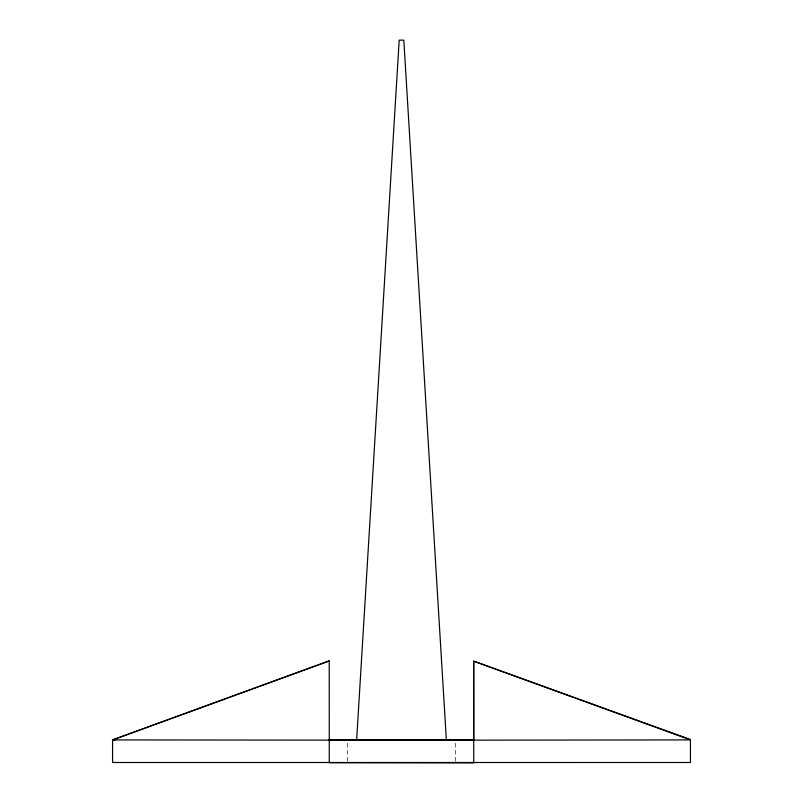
<?xml version="1.0" encoding="UTF-8"?>
<svg xmlns="http://www.w3.org/2000/svg" width="803" height="803" viewBox="0 0 803 803"><rect width="100%" height="100%" fill="white"/><g stroke="black" fill="none" stroke-linecap="round" stroke-linejoin="round"><path stroke-width="0.6" stroke-dasharray="4.01 3.01" d="M347.328 761.234L347.328 741.169M455.672 761.234L455.672 739.924"/><path stroke-width="1.2" d="M329.22 660.909L112.571 739.914L112.561 762.489L690.439 762.509L690.429 739.513L473.69 661.15L473.73 762.85L329.27 762.72L329.22 660.909L112.561 739.914L473.74 740.276L473.69 661.15L690.439 739.914L473.74 740.155M438.769 739.924L356.642 739.944L399.191 40.15L403.809 40.15L446.358 739.924L444.832 739.924M112.561 739.914L115.06 739.914M328.598 739.924L363.518 739.914M429.525 739.914L474.402 739.924M356.642 739.944L358.168 739.944"/></g></svg>
